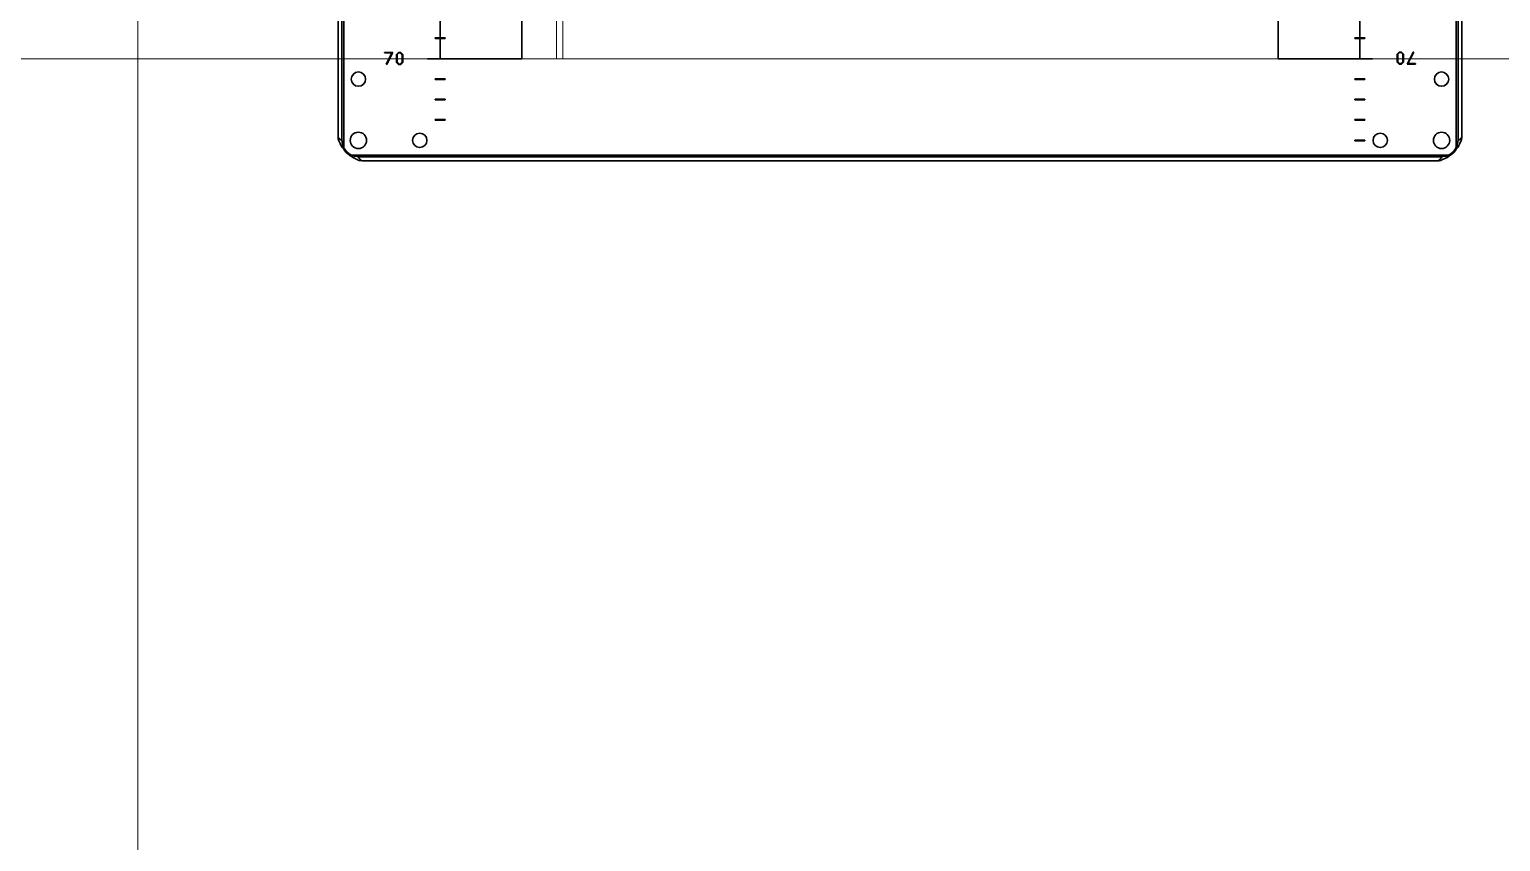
# Model space of a CAD drawing. Header units: millimetres. Extents: x 0 to 53000, y -591 to 24400.
# Drawn here: x 15697 to 16417, y 11800 to 12198 of the extents above; entities that cross this region are included whole.
import ezdxf

# ---------------------------------------------------------------- set-up
doc = ezdxf.new("R2010")
doc.units = ezdxf.units.MM
doc.layers.add('КК перф 40х60', color=6, linetype='Continuous', lineweight=30)
doc.layers.add('Основная', color=7, linetype='Continuous', lineweight=30)
doc.layers.add('Привязки', color=2, linetype='Continuous', lineweight=0, plot=False, transparency=0.8)

# ---------------------------------------------------------------- blocks, each defined once
blk = doc.blocks.new('*U434')
at = {"layer": 'Привязки'}
blk.add_line((350, -1300), (350, 1300), dxfattribs=at)
blk = doc.blocks.new('*U435')
at = {"layer": 'Привязки', "color": 0, "linetype": 'ByBlock', "lineweight": -2, "transparency": 16777216}
blk.add_blockref('*U434', (7050, 0), dxfattribs=at)

msp = doc.modelspace()

# ---------------------------------------------------------------- linework, layer by layer
at = {"layer": 'КК перф 40х60'}
for p, q in [((15897.98054, 12183.39713), (15897.98054, 12833.39713)), ((16347.98054, 12833.39713), (16347.98054, 12183.39713)), ((16307.98043, 12183.39713), (16307.98054, 12793.39713)), ((15937.98054, 12343.39713), (15937.98054, 12183.39713)), ((15937.98054, 12183.39713), (15897.98054, 12183.39713)), ((16307.98043, 12183.39713), (16347.98054, 12183.39713))]:
    msp.add_line(p, q, dxfattribs=at)
at = {"layer": 'Основная', "linetype": 'Continuous'}
for p, q in [((15847.98053, 12871.61079), (15847.98053, 12145.18347)), ((15847.98053, 12871.61079), (15847.98053, 12145.18347)), ((15849.88055, 12873.5342), (15849.88055, 12143.26006)), ((15849.88055, 12873.5342), (15849.88055, 12143.26006)), ((15850.78055, 12139.07575), (15850.78055, 12877.71851)), ((15850.78055, 12139.07575), (15850.78055, 12877.71851)), ((16395.18053, 12877.71851), (16395.18053, 12139.07575)), ((16395.18053, 12877.71851), (16395.18053, 12139.07575)), ((16396.08053, 12143.26006), (16396.08053, 12873.5342)), ((16396.08053, 12143.26006), (16396.08053, 12873.5342)), ((16397.98054, 12145.18347), (16397.98054, 12871.61079)), ((16397.98054, 12145.18347), (16397.98054, 12871.61079)), ((15847.98053, 12871.29712), (15847.98053, 12145.49714)), ((15847.98053, 12871.29712), (15847.98053, 12145.49714)), ((16397.98054, 12145.49714), (16397.98054, 12871.29712)), ((16397.98054, 12145.49714), (16397.98054, 12871.29712)), ((15895.48053, 12193.54713), (15895.48053, 12193.24714)), ((15900.48054, 12193.54713), (15895.48053, 12193.54713)), ((15895.48053, 12193.24714), (15900.48054, 12193.24714)), ((15900.48054, 12193.24714), (15900.48054, 12193.54713)), ((16345.48053, 12193.54713), (16345.48053, 12193.24714)), ((16350.48054, 12193.54713), (16345.48053, 12193.54713)), ((16345.48053, 12193.24714), (16350.48054, 12193.24714)), ((16350.48054, 12193.24714), (16350.48054, 12193.54713)), ((15874.8231, 12186.4849), (15870.684, 12186.4849)), ((15870.684, 12186.4849), (15870.684, 12186.21233)), ((15870.684, 12186.21233), (15874.39257, 12186.21233)), ((15874.39257, 12186.21233), (15871.58248, 12180.67637)), ((15871.58248, 12180.67637), (15871.84805, 12180.56991)), ((15871.84805, 12180.56991), (15874.8231, 12186.4849)), ((15877.5747, 12186.4849), (15876.537, 12185.46009)), ((15876.537, 12185.46009), (15876.537, 12181.58889)), ((15876.537, 12181.58889), (15877.57236, 12180.56991)), ((15876.88914, 12185.37467), (15877.73498, 12186.22404)), ((15876.88914, 12181.62983), (15876.88914, 12185.37467)), ((15877.7338, 12180.78518), (15876.88914, 12181.62983)), ((15877.57236, 12180.56991), (15878.6861, 12180.56991)), ((15878.68493, 12186.4849), (15877.5747, 12186.4849)), ((15878.52583, 12180.78518), (15877.7338, 12180.78518)), ((15877.73498, 12186.22404), (15878.52465, 12186.22404)), ((15878.52465, 12186.22404), (15879.39272, 12185.35128)), ((15879.39272, 12181.65323), (15878.52583, 12180.78518)), ((15879.74602, 12185.43553), (15878.68493, 12186.4849)), ((15878.6861, 12180.56991), (15879.74602, 12181.61228)), ((15879.39272, 12185.35128), (15879.39272, 12181.65323)), ((15879.74602, 12181.61228), (15879.74602, 12185.43553)), ((16367.27497, 12186.62277), (16366.21505, 12185.58037)), ((16366.21505, 12185.58037), (16366.21505, 12181.75715)), ((16366.21505, 12181.75715), (16367.27615, 12180.70775)), ((16366.56836, 12185.53945), (16367.43525, 12186.4075)), ((16366.56836, 12181.8414), (16366.56836, 12185.53945)), ((16367.43643, 12180.96864), (16366.56836, 12181.8414)), ((16368.38872, 12186.62277), (16367.27497, 12186.62277)), ((16367.27615, 12180.70775), (16368.38638, 12180.70775)), ((16367.43525, 12186.4075), (16368.22728, 12186.4075)), ((16368.2261, 12180.96864), (16367.43643, 12180.96864)), ((16369.07193, 12181.81801), (16368.2261, 12180.96864)), ((16368.22728, 12186.4075), (16369.07193, 12185.56285)), ((16368.38638, 12180.70775), (16369.42408, 12181.73259)), ((16369.42408, 12185.6038), (16368.38872, 12186.62277)), ((16369.07193, 12185.56285), (16369.07193, 12181.81801)), ((16369.42408, 12181.73259), (16369.42408, 12185.6038)), ((16374.11303, 12186.62277), (16371.13798, 12180.70775)), ((16371.13798, 12180.70775), (16375.27707, 12180.70775)), ((16371.5685, 12180.98035), (16374.37859, 12186.51631)), ((16375.27707, 12180.98035), (16371.5685, 12180.98035)), ((16374.37859, 12186.51631), (16374.11303, 12186.62277)), ((16375.27707, 12180.70775), (16375.27707, 12180.98035)), ((15895.48053, 12173.54712), (15895.48053, 12173.24713)), ((15900.48054, 12173.54712), (15895.48053, 12173.54712)), ((15900.48054, 12173.24713), (15900.48054, 12173.54712)), ((16345.48053, 12173.54712), (16345.48053, 12173.24713)), ((16350.48054, 12173.54712), (16345.48053, 12173.54712)), ((16350.48054, 12173.24713), (16350.48054, 12173.54712)), ((15895.48053, 12173.24713), (15900.48054, 12173.24713)), ((16345.48053, 12173.24713), (16350.48054, 12173.24713)), ((15895.48053, 12163.54713), (15895.48053, 12163.24714)), ((15900.48054, 12163.54713), (15895.48053, 12163.54713)), ((15895.48053, 12163.24714), (15900.48054, 12163.24714)), ((15900.48054, 12163.24714), (15900.48054, 12163.54713)), ((16345.48053, 12163.54713), (16345.48053, 12163.24714)), ((16350.48054, 12163.54713), (16345.48053, 12163.54713)), ((16345.48053, 12163.24714), (16350.48054, 12163.24714)), ((16350.48054, 12163.24714), (16350.48054, 12163.54713)), ((15895.48053, 12153.54714), (15895.48053, 12153.24712)), ((15900.48054, 12153.54714), (15895.48053, 12153.54714)), ((15895.48053, 12153.24712), (15900.48054, 12153.24712)), ((15900.48054, 12153.24712), (15900.48054, 12153.54714)), ((16345.48053, 12153.54714), (16345.48053, 12153.24712)), ((16350.48054, 12153.54714), (16345.48053, 12153.54714)), ((16345.48053, 12153.24712), (16350.48054, 12153.24712)), ((16350.48054, 12153.24712), (16350.48054, 12153.54714)), ((16345.48053, 12143.54712), (16345.48053, 12143.24713)), ((16350.48054, 12143.54712), (16345.48053, 12143.54712)), ((16345.48053, 12143.24713), (16350.48054, 12143.24713)), ((16350.48054, 12143.24713), (16350.48054, 12143.54712)), ((16392.30189, 12136.19712), (15853.65919, 12136.19712)), ((16392.30189, 12136.19712), (15853.65919, 12136.19712)), ((15857.84349, 12135.29712), (16388.11758, 12135.29712)), ((15857.84349, 12135.29712), (16388.11758, 12135.29712)), ((15859.76687, 12133.39713), (16386.1942, 12133.39713)), ((15859.76687, 12133.39713), (16386.1942, 12133.39713)), ((15860.08054, 12133.39713), (16385.89025, 12133.39713)), ((15860.08054, 12133.39713), (16385.89025, 12133.39713))]:
    msp.add_line(p, q, dxfattribs=at)
at = {"layer": 'Основная'}
for p, q in [((15891.73053, 12183.39713), (15904.23054, 12183.39713)), ((16341.73054, 12183.39713), (16354.23054, 12183.39713)), ((15891.73054, 12133.39713), (15904.23054, 12133.39713))]:
    msp.add_line(p, q, dxfattribs=at)
at = {"layer": 'Основная', "linetype": 'Continuous'}
for centre, radius in [((15857.98054, 12173.39713), 3.5), ((15857.98054, 12173.39713), 3.5), ((16387.98054, 12173.39713), 3.5), ((16387.98054, 12173.39713), 3.5), ((15857.98054, 12143.39713), 4), ((15857.98054, 12143.39713), 4), ((15857.98054, 12143.39713), 4), ((15857.98054, 12143.39713), 4), ((15887.98054, 12143.39713), 3.5), ((15887.98054, 12143.39713), 3.5), ((16357.98054, 12143.39713), 3.5), ((16357.98054, 12143.39713), 3.5), ((16387.98054, 12143.39713), 4), ((16387.98054, 12143.39713), 4), ((16387.98054, 12143.39713), 4), ((16387.98054, 12143.39713), 4)]:
    msp.add_circle(centre, radius, dxfattribs=at)
for centre, radius, start, end in [((15848.01811, 12142.53113), 2, 4.96800905, 21.37482783), ((15848.01811, 12142.53113), 2, 4.96800905, 21.37482783), ((15857.98054, 12143.39713), 8, 184.96800905, 265.03199095), ((15857.98054, 12143.39713), 8, 184.96800905, 265.03199095), ((15857.69054, 12143.10713), 8, 210.25972336, 239.74027664), ((15857.69054, 12143.10713), 8, 210.25972336, 239.74027664), ((16387.98054, 12143.39713), 8, 274.96800905, 355.03199095), ((16387.98054, 12143.39713), 8, 274.96800905, 355.03199095), ((16388.27054, 12143.10713), 8, 300.25972336, 329.74027664), ((16388.27054, 12143.10713), 8, 300.25972336, 329.74027664), ((16397.94297, 12142.53113), 2, 158.62517217, 175.03199095), ((16397.94297, 12142.53113), 2, 158.62517217, 175.03199095), ((15857.11454, 12133.4347), 2, 68.62517217, 85.03199095), ((15857.11454, 12133.4347), 2, 68.62517217, 85.03199095), ((16388.84653, 12133.4347), 2, 94.96800905, 111.37482783), ((16388.84653, 12133.4347), 2, 94.96800905, 111.37482783)]:
    msp.add_arc(centre, radius, start, end, dxfattribs=at)
for points, knots in [([(15847.98053, 12145.49714), (15847.98218, 12145.45127), (15847.98464, 12145.38249), (15847.99977, 12145.29079), (15848.01514, 12145.22204), (15848.03491, 12145.15327), (15848.05901, 12145.08456), (15848.08733, 12145.0158), (15848.11983, 12144.94705), (15848.15645, 12144.8783), (15848.19704, 12144.80954), (15848.24159, 12144.74079), (15848.28995, 12144.67206), (15848.34204, 12144.60332), (15848.39766, 12144.53455), (15848.45678, 12144.4658), (15848.51922, 12144.39709), (15848.58481, 12144.32832), (15848.65341, 12144.25957), (15848.72487, 12144.19081), (15848.79904, 12144.12206), (15848.87574, 12144.05334), (15848.95477, 12143.98458), (15849.03595, 12143.91584), (15849.11907, 12143.84706), (15849.204, 12143.77833), (15849.29051, 12143.70959), (15849.37839, 12143.64086), (15849.46742, 12143.57208), (15849.55743, 12143.50333), (15849.6482, 12143.43459), (15849.7559, 12143.35352), (15849.83351, 12143.29533), (15849.88055, 12143.26006)], [0, 0, 0, 0, 0.061498543, 0.092230034, 0.122963653, 0.153694826, 0.184424014, 0.215156992, 0.24588818, 0.276621602, 0.307353204, 0.33808582, 0.368813257, 0.399548385, 0.430278754, 0.461013209, 0.491742599, 0.522473549, 0.553205094, 0.583935771, 0.614670668, 0.645398609, 0.676133376, 0.706866169, 0.737592669, 0.768328797, 0.799054511, 0.829790829, 0.860519078, 0.891252103, 0.921989725, 0.952715178, 1, 1, 1, 1]), ([(15847.98053, 12145.49714), (15847.98218, 12145.45127), (15847.98464, 12145.38249), (15847.99977, 12145.29079), (15848.01514, 12145.22204), (15848.03491, 12145.15327), (15848.05901, 12145.08456), (15848.08733, 12145.0158), (15848.11983, 12144.94705), (15848.15645, 12144.8783), (15848.19704, 12144.80954), (15848.24159, 12144.74079), (15848.28995, 12144.67206), (15848.34204, 12144.60332), (15848.39766, 12144.53455), (15848.45678, 12144.4658), (15848.51922, 12144.39709), (15848.58481, 12144.32832), (15848.65341, 12144.25957), (15848.72487, 12144.19081), (15848.79904, 12144.12206), (15848.87574, 12144.05334), (15848.95477, 12143.98458), (15849.03595, 12143.91584), (15849.11907, 12143.84706), (15849.204, 12143.77833), (15849.29051, 12143.70959), (15849.37839, 12143.64086), (15849.46742, 12143.57208), (15849.55743, 12143.50333), (15849.6482, 12143.43459), (15849.7559, 12143.35352), (15849.83351, 12143.29533), (15849.88055, 12143.26006)], [0, 0, 0, 0, 0.061498543, 0.092230034, 0.122963653, 0.153694826, 0.184424014, 0.215156992, 0.24588818, 0.276621602, 0.307353204, 0.33808582, 0.368813257, 0.399548385, 0.430278754, 0.461013209, 0.491742599, 0.522473549, 0.553205094, 0.583935771, 0.614670668, 0.645398609, 0.676133376, 0.706866169, 0.737592669, 0.768328797, 0.799054511, 0.829790829, 0.860519078, 0.891252103, 0.921989725, 0.952715178, 1, 1, 1, 1]), ([(15847.98053, 12145.18347), (15848.00125, 12144.85522), (15848.04265, 12144.19924), (15848.39066, 12143.08793), (15848.83305, 12142.30344), (15849.09037, 12141.84713)], [0, 0, 0, 0, 0.295274012, 0.590081249, 1, 1, 1, 1]), ([(15847.98053, 12145.18347), (15848.00125, 12144.85522), (15848.04265, 12144.19924), (15848.39066, 12143.08793), (15848.83305, 12142.30344), (15849.09037, 12141.84713)], [0, 0, 0, 0, 0.295274012, 0.590081249, 1, 1, 1, 1]), ([(16396.08053, 12143.26006), (16396.14172, 12143.30593), (16396.2335, 12143.37472), (16396.35496, 12143.46641), (16396.44542, 12143.53516), (16396.535, 12143.60392), (16396.62354, 12143.67264), (16396.71079, 12143.7414), (16396.79659, 12143.81014), (16396.8807, 12143.87891), (16396.96296, 12143.94766), (16397.04318, 12144.01641), (16397.12115, 12144.08514), (16397.1967, 12144.15389), (16397.26962, 12144.22265), (16397.3398, 12144.2914), (16397.40705, 12144.36012), (16397.47116, 12144.42888), (16397.53208, 12144.49763), (16397.58958, 12144.56639), (16397.64361, 12144.63513), (16397.69397, 12144.70386), (16397.74056, 12144.77262), (16397.78333, 12144.84137), (16397.82206, 12144.91013), (16397.85682, 12144.97888), (16397.88736, 12145.04761), (16397.91376, 12145.11635), (16397.93584, 12145.18511), (16397.95363, 12145.25386), (16397.96697, 12145.32262), (16397.97794, 12145.40367), (16397.97956, 12145.46187), (16397.98054, 12145.49714)], [0, 0, 0, 0, 0.061496703, 0.092230351, 0.122966846, 0.153699918, 0.184425596, 0.215158567, 0.245893305, 0.276621049, 0.307352626, 0.338089429, 0.368817703, 0.399551418, 0.430282148, 0.461015953, 0.491743078, 0.522474047, 0.553206781, 0.583937695, 0.614673175, 0.645399355, 0.676131928, 0.70686479, 0.737596402, 0.768330775, 0.799056925, 0.829791094, 0.860522439, 0.891255148, 0.921988254, 0.952716725, 1, 1, 1, 1]), ([(16396.08053, 12143.26006), (16396.14172, 12143.30593), (16396.2335, 12143.37472), (16396.35496, 12143.46641), (16396.44542, 12143.53516), (16396.535, 12143.60392), (16396.62354, 12143.67264), (16396.71079, 12143.7414), (16396.79659, 12143.81014), (16396.8807, 12143.87891), (16396.96296, 12143.94766), (16397.04318, 12144.01641), (16397.12115, 12144.08514), (16397.1967, 12144.15389), (16397.26962, 12144.22265), (16397.3398, 12144.2914), (16397.40705, 12144.36012), (16397.47116, 12144.42888), (16397.53208, 12144.49763), (16397.58958, 12144.56639), (16397.64361, 12144.63513), (16397.69397, 12144.70386), (16397.74056, 12144.77262), (16397.78333, 12144.84137), (16397.82206, 12144.91013), (16397.85682, 12144.97888), (16397.88736, 12145.04761), (16397.91376, 12145.11635), (16397.93584, 12145.18511), (16397.95363, 12145.25386), (16397.96697, 12145.32262), (16397.97794, 12145.40367), (16397.97956, 12145.46187), (16397.98054, 12145.49714)], [0, 0, 0, 0, 0.061496703, 0.092230351, 0.122966846, 0.153699918, 0.184425596, 0.215158567, 0.245893305, 0.276621049, 0.307352626, 0.338089429, 0.368817703, 0.399551418, 0.430282148, 0.461015953, 0.491743078, 0.522474047, 0.553206781, 0.583937695, 0.614673175, 0.645399355, 0.676131928, 0.70686479, 0.737596402, 0.768330775, 0.799056925, 0.829791094, 0.860522439, 0.891255148, 0.921988254, 0.952716725, 1, 1, 1, 1]), ([(16396.87071, 12141.84713), (16397.06029, 12142.17538), (16397.43917, 12142.83136), (16397.87438, 12143.94267), (16397.9415, 12144.72716), (16397.98054, 12145.18347)], [0, 0, 0, 0, 0.295276058, 0.590082674, 1, 1, 1, 1]), ([(16396.87071, 12141.84713), (16397.06029, 12142.17538), (16397.43917, 12142.83136), (16397.87438, 12143.94267), (16397.9415, 12144.72716), (16397.98054, 12145.18347)], [0, 0, 0, 0, 0.295276058, 0.590082674, 1, 1, 1, 1]), ([(15849.09037, 12141.84713), (15849.1933, 12141.56745), (15849.39922, 12141.00793), (15849.92305, 12140.05531), (15850.45306, 12139.44985), (15850.78055, 12139.07575)], [0, 0, 0, 0, 0.276354543, 0.552872634, 1, 1, 1, 1]), ([(15849.09037, 12141.84713), (15849.1933, 12141.56745), (15849.39922, 12141.00793), (15849.92305, 12140.05531), (15850.45306, 12139.44985), (15850.78055, 12139.07575)], [0, 0, 0, 0, 0.276354543, 0.552872634, 1, 1, 1, 1]), ([(16395.18053, 12139.07575), (16395.38162, 12139.30614), (16395.78374, 12139.76682), (16396.41634, 12140.66187), (16396.69688, 12141.3937), (16396.87071, 12141.84713)], [0, 0, 0, 0, 0.275666918, 0.551216233, 1, 1, 1, 1]), ([(16395.18053, 12139.07575), (16395.38162, 12139.30614), (16395.78374, 12139.76682), (16396.41634, 12140.66187), (16396.69688, 12141.3937), (16396.87071, 12141.84713)], [0, 0, 0, 0, 0.275666918, 0.551216233, 1, 1, 1, 1]), ([(15853.65919, 12136.19712), (15853.88956, 12135.99603), (15854.35024, 12135.59393), (15855.24527, 12134.96134), (15855.9771, 12134.68077), (15856.43053, 12134.50694)], [0, 0, 0, 0, 0.275656821, 0.551208631, 1, 1, 1, 1]), ([(15853.65919, 12136.19712), (15853.88956, 12135.99603), (15854.35024, 12135.59393), (15855.24527, 12134.96134), (15855.9771, 12134.68077), (15856.43053, 12134.50694)], [0, 0, 0, 0, 0.275656821, 0.551208631, 1, 1, 1, 1]), ([(15856.43053, 12134.50694), (15856.75878, 12134.31736), (15857.41477, 12133.93851), (15858.52607, 12133.50329), (15859.31056, 12133.43617), (15859.76687, 12133.39713)], [0, 0, 0, 0, 0.295273902, 0.590081419, 1, 1, 1, 1]), ([(15856.43053, 12134.50694), (15856.75878, 12134.31736), (15857.41477, 12133.93851), (15858.52607, 12133.50329), (15859.31056, 12133.43617), (15859.76687, 12133.39713)], [0, 0, 0, 0, 0.295273902, 0.590081419, 1, 1, 1, 1]), ([(15857.84349, 12135.29712), (15857.88936, 12135.23592), (15857.95815, 12135.14416), (15858.04982, 12135.0227), (15858.11856, 12134.93226), (15858.18732, 12134.84266), (15858.25608, 12134.75414), (15858.32484, 12134.66689), (15858.39354, 12134.58107), (15858.46232, 12134.49697), (15858.53105, 12134.41468), (15858.59982, 12134.33448), (15858.66857, 12134.25653), (15858.73728, 12134.18096), (15858.80605, 12134.10806), (15858.8748, 12134.03786), (15858.94355, 12133.97064), (15859.01231, 12133.90652), (15859.08103, 12133.84559), (15859.14978, 12133.78805), (15859.21854, 12133.73406), (15859.28731, 12133.68372), (15859.35601, 12133.63706), (15859.42478, 12133.59437), (15859.49352, 12133.55556), (15859.56228, 12133.52088), (15859.63104, 12133.49027), (15859.69975, 12133.46392), (15859.76852, 12133.44183), (15859.83727, 12133.42405), (15859.90602, 12133.4107), (15859.98711, 12133.39974), (15860.04529, 12133.39811), (15860.08054, 12133.39713)], [0, 0, 0, 0, 0.061497312, 0.0922201247, 0.1229569243, 0.1536903006, 0.1844210751, 0.2151543511, 0.2458846009, 0.2766126493, 0.3073502645, 0.3380817817, 0.3688151523, 0.3995443797, 0.4302754144, 0.4610095237, 0.4917417453, 0.5224730184, 0.5532012646, 0.583936492, 0.6146685132, 0.6453997904, 0.6761311233, 0.7068613112, 0.7375959304, 0.7683281876, 0.799061566, 0.8297894087, 0.8605210581, 0.8912540723, 0.9219874824, 0.9527210506, 1, 1, 1, 1]), ([(15857.84349, 12135.29712), (15857.88936, 12135.23592), (15857.95815, 12135.14416), (15858.04982, 12135.0227), (15858.11856, 12134.93226), (15858.18732, 12134.84266), (15858.25608, 12134.75414), (15858.32484, 12134.66689), (15858.39354, 12134.58107), (15858.46232, 12134.49697), (15858.53105, 12134.41468), (15858.59982, 12134.33448), (15858.66857, 12134.25653), (15858.73728, 12134.18096), (15858.80605, 12134.10806), (15858.8748, 12134.03786), (15858.94355, 12133.97064), (15859.01231, 12133.90652), (15859.08103, 12133.84559), (15859.14978, 12133.78805), (15859.21854, 12133.73406), (15859.28731, 12133.68372), (15859.35601, 12133.63706), (15859.42478, 12133.59437), (15859.49352, 12133.55556), (15859.56228, 12133.52088), (15859.63104, 12133.49027), (15859.69975, 12133.46392), (15859.76852, 12133.44183), (15859.83727, 12133.42405), (15859.90602, 12133.4107), (15859.98711, 12133.39974), (15860.04529, 12133.39811), (15860.08054, 12133.39713)], [0, 0, 0, 0, 0.061497312, 0.0922201247, 0.1229569243, 0.1536903006, 0.1844210751, 0.2151543511, 0.2458846009, 0.2766126493, 0.3073502645, 0.3380817817, 0.3688151523, 0.3995443797, 0.4302754144, 0.4610095237, 0.4917417453, 0.5224730184, 0.5532012646, 0.583936492, 0.6146685132, 0.6453997904, 0.6761311233, 0.7068613112, 0.7375959304, 0.7683281876, 0.799061566, 0.8297894087, 0.8605210581, 0.8912540723, 0.9219874824, 0.9527210506, 1, 1, 1, 1]), ([(16385.89025, 12133.39713), (16385.936, 12133.39876), (16386.00461, 12133.4012), (16386.09604, 12133.41644), (16386.16457, 12133.43181), (16386.23316, 12133.45171), (16386.3017, 12133.47584), (16386.37024, 12133.50427), (16386.43883, 12133.53683), (16386.50735, 12133.57359), (16386.57595, 12133.61429), (16386.64448, 12133.65899), (16386.71303, 12133.7075), (16386.78161, 12133.75969), (16386.85016, 12133.81551), (16386.91868, 12133.87482), (16386.98728, 12133.93738), (16387.05581, 12134.00317), (16387.1244, 12134.07196), (16387.19293, 12134.14365), (16387.26149, 12134.218), (16387.33002, 12134.2949), (16387.39861, 12134.37409), (16387.46713, 12134.45551), (16387.53573, 12134.53882), (16387.60427, 12134.62395), (16387.67281, 12134.71066), (16387.74139, 12134.79871), (16387.80993, 12134.88795), (16387.87848, 12134.97815), (16387.94706, 12135.06906), (16388.02673, 12135.1754), (16388.08359, 12135.25157), (16388.11758, 12135.29712)], [0, 0, 0, 0, 0.061598475, 0.092376479, 0.12315594, 0.153938957, 0.18471734, 0.215495391, 0.2462769, 0.277055879, 0.307837045, 0.33861819, 0.369397047, 0.400178145, 0.430955511, 0.461738092, 0.492517151, 0.523294834, 0.554079486, 0.584858877, 0.615635863, 0.646415595, 0.677197353, 0.707977163, 0.738756424, 0.769534451, 0.800313497, 0.831097944, 0.861876802, 0.892655212, 0.923438513, 0.954217732, 1, 1, 1, 1]), ([(16385.89025, 12133.39713), (16385.936, 12133.39876), (16386.00461, 12133.4012), (16386.09604, 12133.41644), (16386.16457, 12133.43181), (16386.23316, 12133.45171), (16386.3017, 12133.47584), (16386.37024, 12133.50427), (16386.43883, 12133.53683), (16386.50735, 12133.57359), (16386.57595, 12133.61429), (16386.64448, 12133.65899), (16386.71303, 12133.7075), (16386.78161, 12133.75969), (16386.85016, 12133.81551), (16386.91868, 12133.87482), (16386.98728, 12133.93738), (16387.05581, 12134.00317), (16387.1244, 12134.07196), (16387.19293, 12134.14365), (16387.26149, 12134.218), (16387.33002, 12134.2949), (16387.39861, 12134.37409), (16387.46713, 12134.45551), (16387.53573, 12134.53882), (16387.60427, 12134.62395), (16387.67281, 12134.71066), (16387.74139, 12134.79871), (16387.80993, 12134.88795), (16387.87848, 12134.97815), (16387.94706, 12135.06906), (16388.02673, 12135.1754), (16388.08359, 12135.25157), (16388.11758, 12135.29712)], [0, 0, 0, 0, 0.061598475, 0.092376479, 0.12315594, 0.153938957, 0.18471734, 0.215495391, 0.2462769, 0.277055879, 0.307837045, 0.33861819, 0.369397047, 0.400178145, 0.430955511, 0.461738092, 0.492517151, 0.523294834, 0.554079486, 0.584858877, 0.615635863, 0.646415595, 0.677197353, 0.707977163, 0.738756424, 0.769534451, 0.800313497, 0.831097944, 0.861876802, 0.892655212, 0.923438513, 0.954217732, 1, 1, 1, 1]), ([(16386.1942, 12133.39713), (16386.52245, 12133.41785), (16387.17844, 12133.45925), (16388.28974, 12133.80726), (16389.07423, 12134.24963), (16389.53054, 12134.50694)], [0, 0, 0, 0, 0.295274865, 0.590082953, 1, 1, 1, 1]), ([(16386.1942, 12133.39713), (16386.52245, 12133.41785), (16387.17844, 12133.45925), (16388.28974, 12133.80726), (16389.07423, 12134.24963), (16389.53054, 12134.50694)], [0, 0, 0, 0, 0.295274865, 0.590082953, 1, 1, 1, 1]), ([(16389.53054, 12134.50694), (16389.81022, 12134.60988), (16390.36974, 12134.81583), (16391.32235, 12135.33964), (16391.9278, 12135.86964), (16392.30189, 12136.19712)], [0, 0, 0, 0, 0.2763603285, 0.5528809945, 1, 1, 1, 1]), ([(16389.53054, 12134.50694), (16389.81022, 12134.60988), (16390.36974, 12134.81583), (16391.32235, 12135.33964), (16391.9278, 12135.86964), (16392.30189, 12136.19712)], [0, 0, 0, 0, 0.2763603285, 0.5528809945, 1, 1, 1, 1])]:
    msp.add_open_spline(points, degree=3, knots=knots, dxfattribs=at)
at = {"layer": 'Привязки'}
for p, q in [((15954.98053, 12793.39713), (15954.98053, 12183.39713)), ((15957.98053, 12793.39713), (15957.98053, 12183.39713)), ((17145.48807, 12183.39713), (14570.59023, 12183.39713))]:
    msp.add_line(p, q, dxfattribs=at)

# ---------------------------------------------------------------- block references
msp.add_blockref('*U435', (8350, 11800), dxfattribs=at)

doc.saveas('drawing.dxf')
